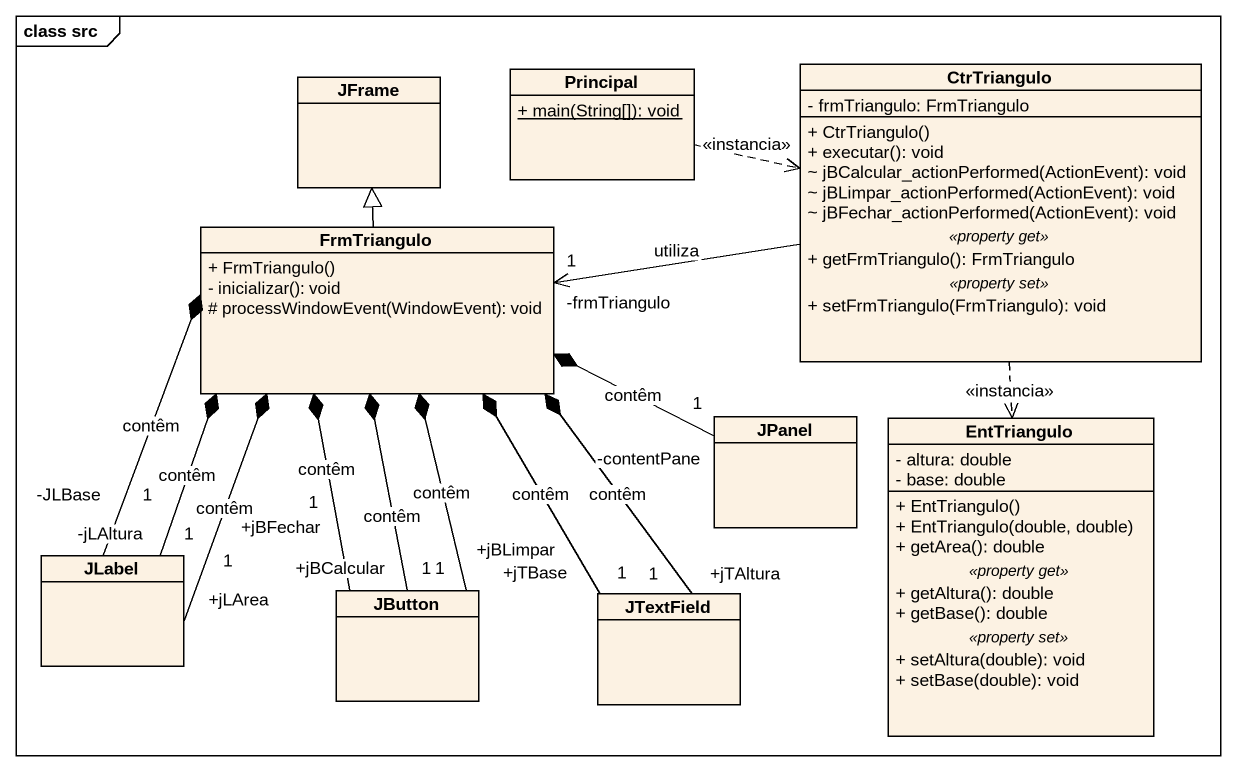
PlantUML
@startuml
mainframe class src
hide circle
hide empty members
skinparam classAttributeIconSize 0
class JFrame
class Principal {
  {static} + main(String[]): void
}
class CtrTriangulo {
  - frmTriangulo: FrmTriangulo
  --
  + CtrTriangulo()
  + executar(): void
  ~ jBCalcular_actionPerformed(ActionEvent): void
  ~ jBLimpar_actionPerformed(ActionEvent): void
  ~ jBFechar_actionPerformed(ActionEvent): void
  .. <<property get>> ..
  + getFrmTriangulo(): FrmTriangulo
  .. <<property set>> ..
  + setFrmTriangulo(FrmTriangulo): void
}
class FrmTriangulo {
  + FrmTriangulo()
  - inicializar(): void
  # processWindowEvent(WindowEvent): void
}
class JPanel
class EntTriangulo {
  - altura: double
  - base: double
  --
  + EntTriangulo()
  + EntTriangulo(double, double)
  + getArea(): double
  .. <<property get>> ..
  + getAltura(): double
  + getBase(): double
  .. <<property set>> ..
  + setAltura(double): void
  + setBase(double): void
}
class JLabel
class JButton
class JTextField
Principal .right.> CtrTriangulo : <<instancia>>
CtrTriangulo -left-> "-frmTriangulo\n1" FrmTriangulo : utiliza
CtrTriangulo ..> EntTriangulo : <<instancia>>
FrmTriangulo -up-|> JFrame
JPanel "-contentPane\n1" -left-* FrmTriangulo : contêm
JLabel "+jLArea\n1" -up-* FrmTriangulo : contêm
JLabel "-jLAltura\n1" -up-* FrmTriangulo : contêm
JLabel "-JLBase\n1" -up-* FrmTriangulo : contêm
JButton "+jBLimpar\n1" -up-* FrmTriangulo : contêm
JButton "+jBCalcular\n1" -up-* FrmTriangulo : contêm
JButton "+jBFechar\n1" -up-* FrmTriangulo : contêm
JTextField "+jTAltura\n1" -up-* FrmTriangulo : contêm
JTextField "+jTBase\n1" -up-* FrmTriangulo : contêm
@enduml
